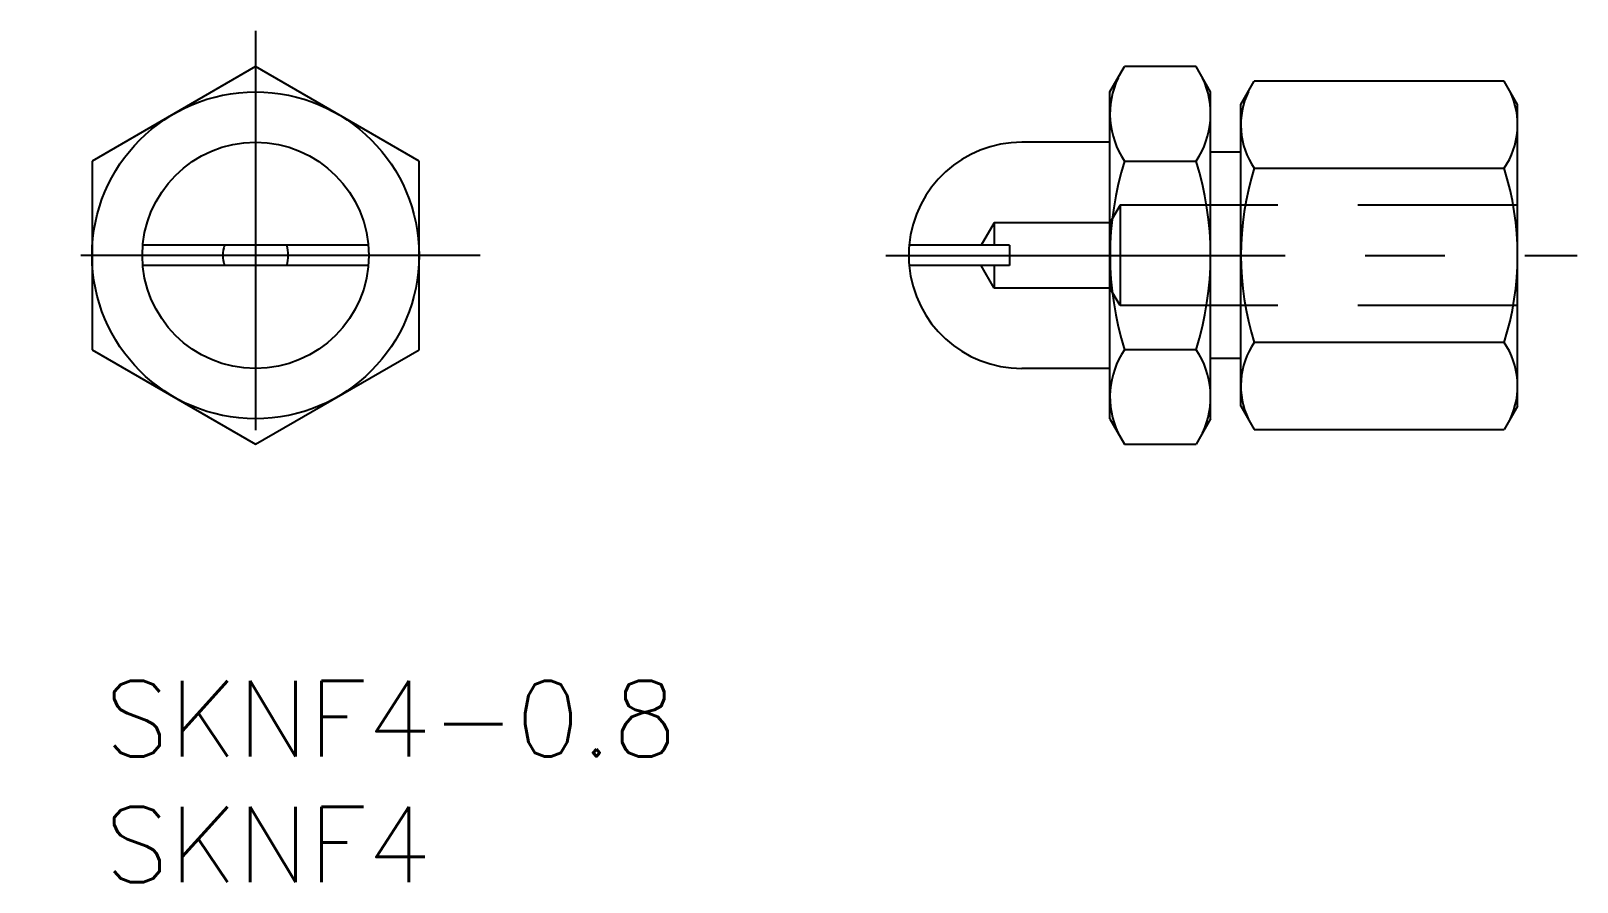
# Model space of a CAD drawing. Extents: x -2.9 to 58.5, y -8 to 25.9.
import ezdxf

# ---------------------------------------------------------------- set-up
doc = ezdxf.new("R2010")
doc.units = 0
doc.header["$LTSCALE"] = 0.5
for name, pattern in [('CENTER', [50.8, 31.75, -6.35, 6.35, -6.35]), ('DASHED', [19.05, 12.7, -6.35]), ('PHANTOM', [63.5, 31.75, -6.35, 6.35, -6.35, 6.35, -6.35])]:
    doc.linetypes.add(name, pattern=pattern)
for name, color, linetype in [('MSM_CENTER', 1, 'CENTER'), ('MSM_CONTINUOUS', 7, 'CONTINUOUS'), ('MSM_DASHED', 4, 'DASHED'), ('MSM_IMAGINARY', 6, 'PHANTOM'), ('MSM_PART_NUMBER', 7, 'CONTINUOUS')]:
    doc.layers.add(name, color=color, linetype=linetype)
doc.styles.get("Standard").update_dxf_attribs({"font": 'txt.shx', "height": 3, "bigfont": 'bigfont.shx'})

# ---------------------------------------------------------------- blocks, each defined once
blk = doc.blocks.new('*U10')
at = {"layer": 'MSM_PART_NUMBER'}
blk.add_text('SKNF4-0.8', height=3, dxfattribs=at).set_placement((0, -3))
blk = doc.blocks.new('*U11')
at = {"layer": 'MSM_PART_NUMBER'}
blk.add_text('SKNF4', height=3, dxfattribs=at).set_placement((0, -8))

msp = doc.modelspace()

# ---------------------------------------------------------------- linework, layer by layer
at = {"layer": 'MSM_CENTER'}
for p, q in [((6, 25.856), (6, 8)), ((14.928, 16.928), (-2.928, 16.928)), ((31.041, 16.928), (58.519, 16.928))]:
    msp.add_line(p, q, dxfattribs=at)
at = {"layer": 'MSM_CONTINUOUS'}
for p, q in [((6, 24.434), (-0.5, 20.681)), ((12.5, 20.681), (6, 24.434)), ((39.956, 23.428), (40.537, 24.434)), ((43.376, 24.434), (40.537, 24.434)), ((43.956, 23.428), (43.376, 24.434)), ((39.956, 10.428), (39.956, 23.428)), ((43.956, 10.428), (43.956, 23.428)), ((45.156, 22.928), (45.692, 23.856)), ((55.62, 23.856), (45.692, 23.856)), ((56.156, 22.928), (55.62, 23.856)), ((45.156, 10.928), (45.156, 22.928)), ((56.156, 10.928), (56.156, 22.928)), ((39.956, 21.428), (36.456, 21.428)), ((45.156, 21.028), (43.956, 21.028)), ((-0.5, 20.681), (-0.5, 13.175)), ((12.5, 13.175), (12.5, 20.681)), ((40.537, 20.681), (43.376, 20.681)), ((45.692, 20.392), (55.62, 20.392)), ((10.482, 17.328), (1.518, 17.328)), ((35.956, 17.328), (31.974, 17.328)), ((35.956, 17.328), (35.956, 16.528)), ((10.482, 16.528), (1.518, 16.528)), ((35.956, 16.528), (31.974, 16.528)), ((-0.5, 13.175), (6, 9.423)), ((6, 9.423), (12.5, 13.175)), ((43.376, 13.175), (40.537, 13.175)), ((55.62, 13.464), (45.692, 13.464)), ((39.956, 12.428), (36.456, 12.428)), ((45.156, 12.828), (43.956, 12.828)), ((45.156, 10.928), (45.692, 10)), ((56.156, 10.928), (55.62, 10)), ((39.956, 10.428), (40.537, 9.423)), ((43.956, 10.428), (43.376, 9.423)), ((45.692, 10), (55.62, 10)), ((40.537, 9.423), (43.376, 9.423))]:
    msp.add_line(p, q, dxfattribs=at)
for radius in [6.5, 4.5]:
    msp.add_circle((6, 16.928), radius, dxfattribs=at)
for centre, radius, start, end in [((43.279, 22.557), 3.323, 154.38425, 214.38425), ((40.634, 22.557), 3.323, 325.61575, 25.61575), ((48.223, 22.124), 3.067, 154.38425, 214.38425), ((53.089, 22.124), 3.067, 325.61575, 25.61575), ((36.456, 16.928), 4.5, 90, 174.90031), ((52.376, 16.928), 12.419, 162.41205, 197.58795), ((31.537, 16.928), 12.419, 342.41205, 17.58795), ((56.62, 16.928), 11.464, 162.41205, 197.58795), ((44.692, 16.928), 11.464, 342.41205, 17.58795), ((6, 16.928), 1.3, 162.07979, 197.92021), ((6, 16.928), 1.3, 342.07979, 17.92021), ((36.456, 16.928), 4.5, 185.09969, 270), ((43.279, 11.299), 3.323, 145.61575, 205.61575), ((40.634, 11.299), 3.323, 334.38425, 34.38425), ((48.223, 11.732), 3.067, 145.61575, 205.61575), ((53.089, 11.732), 3.067, 334.38425, 34.38425)]:
    msp.add_arc(centre, radius, start, end, dxfattribs=at)
at = {"layer": 'MSM_DASHED'}
for p, q in [((40.356, 18.928), (39.952, 18.228)), ((40.356, 18.928), (40.356, 14.928)), ((56.156, 18.928), (40.356, 18.928)), ((35.356, 18.228), (34.837, 17.328)), ((39.952, 18.228), (35.356, 18.228)), ((35.356, 18.228), (35.356, 17.328)), ((39.952, 18.228), (39.952, 15.628)), ((35.356, 15.628), (34.837, 16.528)), ((35.356, 16.528), (35.356, 15.628)), ((39.952, 15.628), (35.356, 15.628)), ((40.356, 14.928), (39.952, 15.628)), ((56.156, 14.928), (40.356, 14.928))]:
    msp.add_line(p, q, dxfattribs=at)
at = {"layer": 'MSM_IMAGINARY'}
msp.add_arc((36.456, 16.928), 4.5, 174.90031, 185.09969, dxfattribs=at)

# ---------------------------------------------------------------- block references
at = {"layer": 'MSM_CONTINUOUS'}
for name in ['*U10', '*U11']:
    msp.add_blockref(name, (0, 0), dxfattribs=at)

doc.saveas('drawing.dxf')
